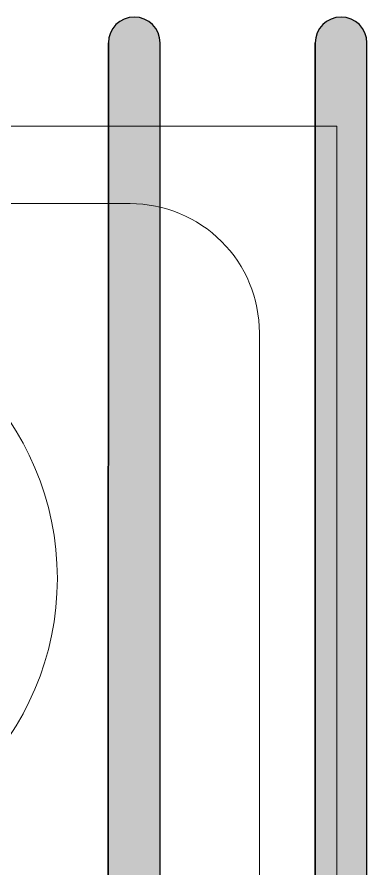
# Model space of a CAD drawing. Header units: centimetres. Extents: x 54005 to 61405, y 90310 to 94744.
# Drawn here: x 56537.11 to 56550.64, y 92120.75 to 92153.73 of the extents above; entities that cross this region are included whole.
import ezdxf

# ---------------------------------------------------------------- set-up
doc = ezdxf.new("R2010")
doc.units = ezdxf.units.CM
doc.header["$LTSCALE"] = 25
doc.layers.get('0').update_dxf_attribs({"lineweight": 0})
doc.layers.add('OC-Mutfak_Ekipman', color=252, linetype='Continuous')

# ---------------------------------------------------------------- blocks, each defined once
blk = doc.blocks.new('ekmek')
at = {"layer": 'OC-Mutfak_Ekipman'}
h = blk.add_hatch(color=256, dxfattribs=at)
h.dxf.hatch_style = 1
h.paths.add_polyline_path([(2328.854, 3788.558, 0.41423), (2327.854, 3789.558, 0.414197), (2326.854, 3788.558), (2326.842, 3692.868, 0.41423), (2327.842, 3691.868, 0.414197), (2328.842, 3692.868)])
h.paths.add_polyline_path([(2336.854, 3788.557, 0.41423), (2335.854, 3789.557, 0.414197), (2334.854, 3788.557), (2334.842, 3692.867, 0.41423), (2335.842, 3691.867, 0.414197), (2336.842, 3692.867)])
h.paths.add_polyline_path([(2344.854, 3788.557, 0.41423), (2343.854, 3789.557, 0.414197), (2342.854, 3788.557), (2342.842, 3692.867, 0.41423), (2343.842, 3691.867, 0.414197), (2344.842, 3692.867)])
h.paths.add_polyline_path([(2350.842, 3692.866, 0.41423), (2351.842, 3691.866, 0.414197), (2352.842, 3692.866), (2352.854, 3788.556, 0.41423), (2351.854, 3789.556, 0.414197), (2350.854, 3788.556)])
h.paths.add_polyline_path([(2360.854, 3788.556, 0.41423), (2359.854, 3789.556, 0.414197), (2358.854, 3788.556), (2358.842, 3692.866, 0.41423), (2359.842, 3691.866, 0.414197), (2360.842, 3692.866)])
for p, q in [((2351.854, 3789.556), (2351.854, 3789.556)), ((2359.854, 3789.556), (2359.854, 3789.556)), ((2350.842, 3692.866), (2350.854, 3788.556)), ((2350.854, 3788.556), (2350.842, 3692.866)), ((2352.842, 3692.866), (2352.854, 3788.556)), ((2358.842, 3692.866), (2358.854, 3788.556)), ((2358.854, 3788.556), (2358.842, 3692.866)), ((2360.842, 3692.866), (2360.854, 3788.556))]:
    blk.add_line(p, q, dxfattribs=at)
for centre, start, end in [((2351.854, 3788.556), 89.9963, 179.9963), ((2351.854, 3788.556), 359.9963, 89.9963), ((2359.854, 3788.556), 89.9963, 179.9963), ((2359.854, 3788.556), 359.9963, 89.9963)]:
    blk.add_arc(centre, 1, start, end, dxfattribs=at)
blk = doc.blocks.new('by')
at = {"ltscale": 30, "elevation": -4.505}
blk.add_lwpolyline([(6387.358, 2196.359), (6350.358, 2196.359), (6350.358, 2249.359), (6387.358, 2249.359)], close=True, dxfattribs=at)
blk.add_lwpolyline([(6379.358, 2199.359), (6358.358, 2199.359, -0.414214), (6353.358, 2204.359), (6353.358, 2241.359, -0.414214), (6358.358, 2246.359), (6379.358, 2246.359, -0.414214), (6384.358, 2241.359), (6384.358, 2204.359, -0.414214)], format="xyb", close=True, dxfattribs=at)
at = {"ltscale": 30}
blk.add_circle((6372.173, 2213.871, -4.505), 11, dxfattribs=at)

msp = doc.modelspace()

# ---------------------------------------------------------------- block references
msp.add_blockref('ekmek', (54189.786, 88364.173))
at = {"rotation": 180}
msp.add_blockref('by', (62899.838, 94345.865, 4.505), dxfattribs=at)

doc.saveas('drawing.dxf')
